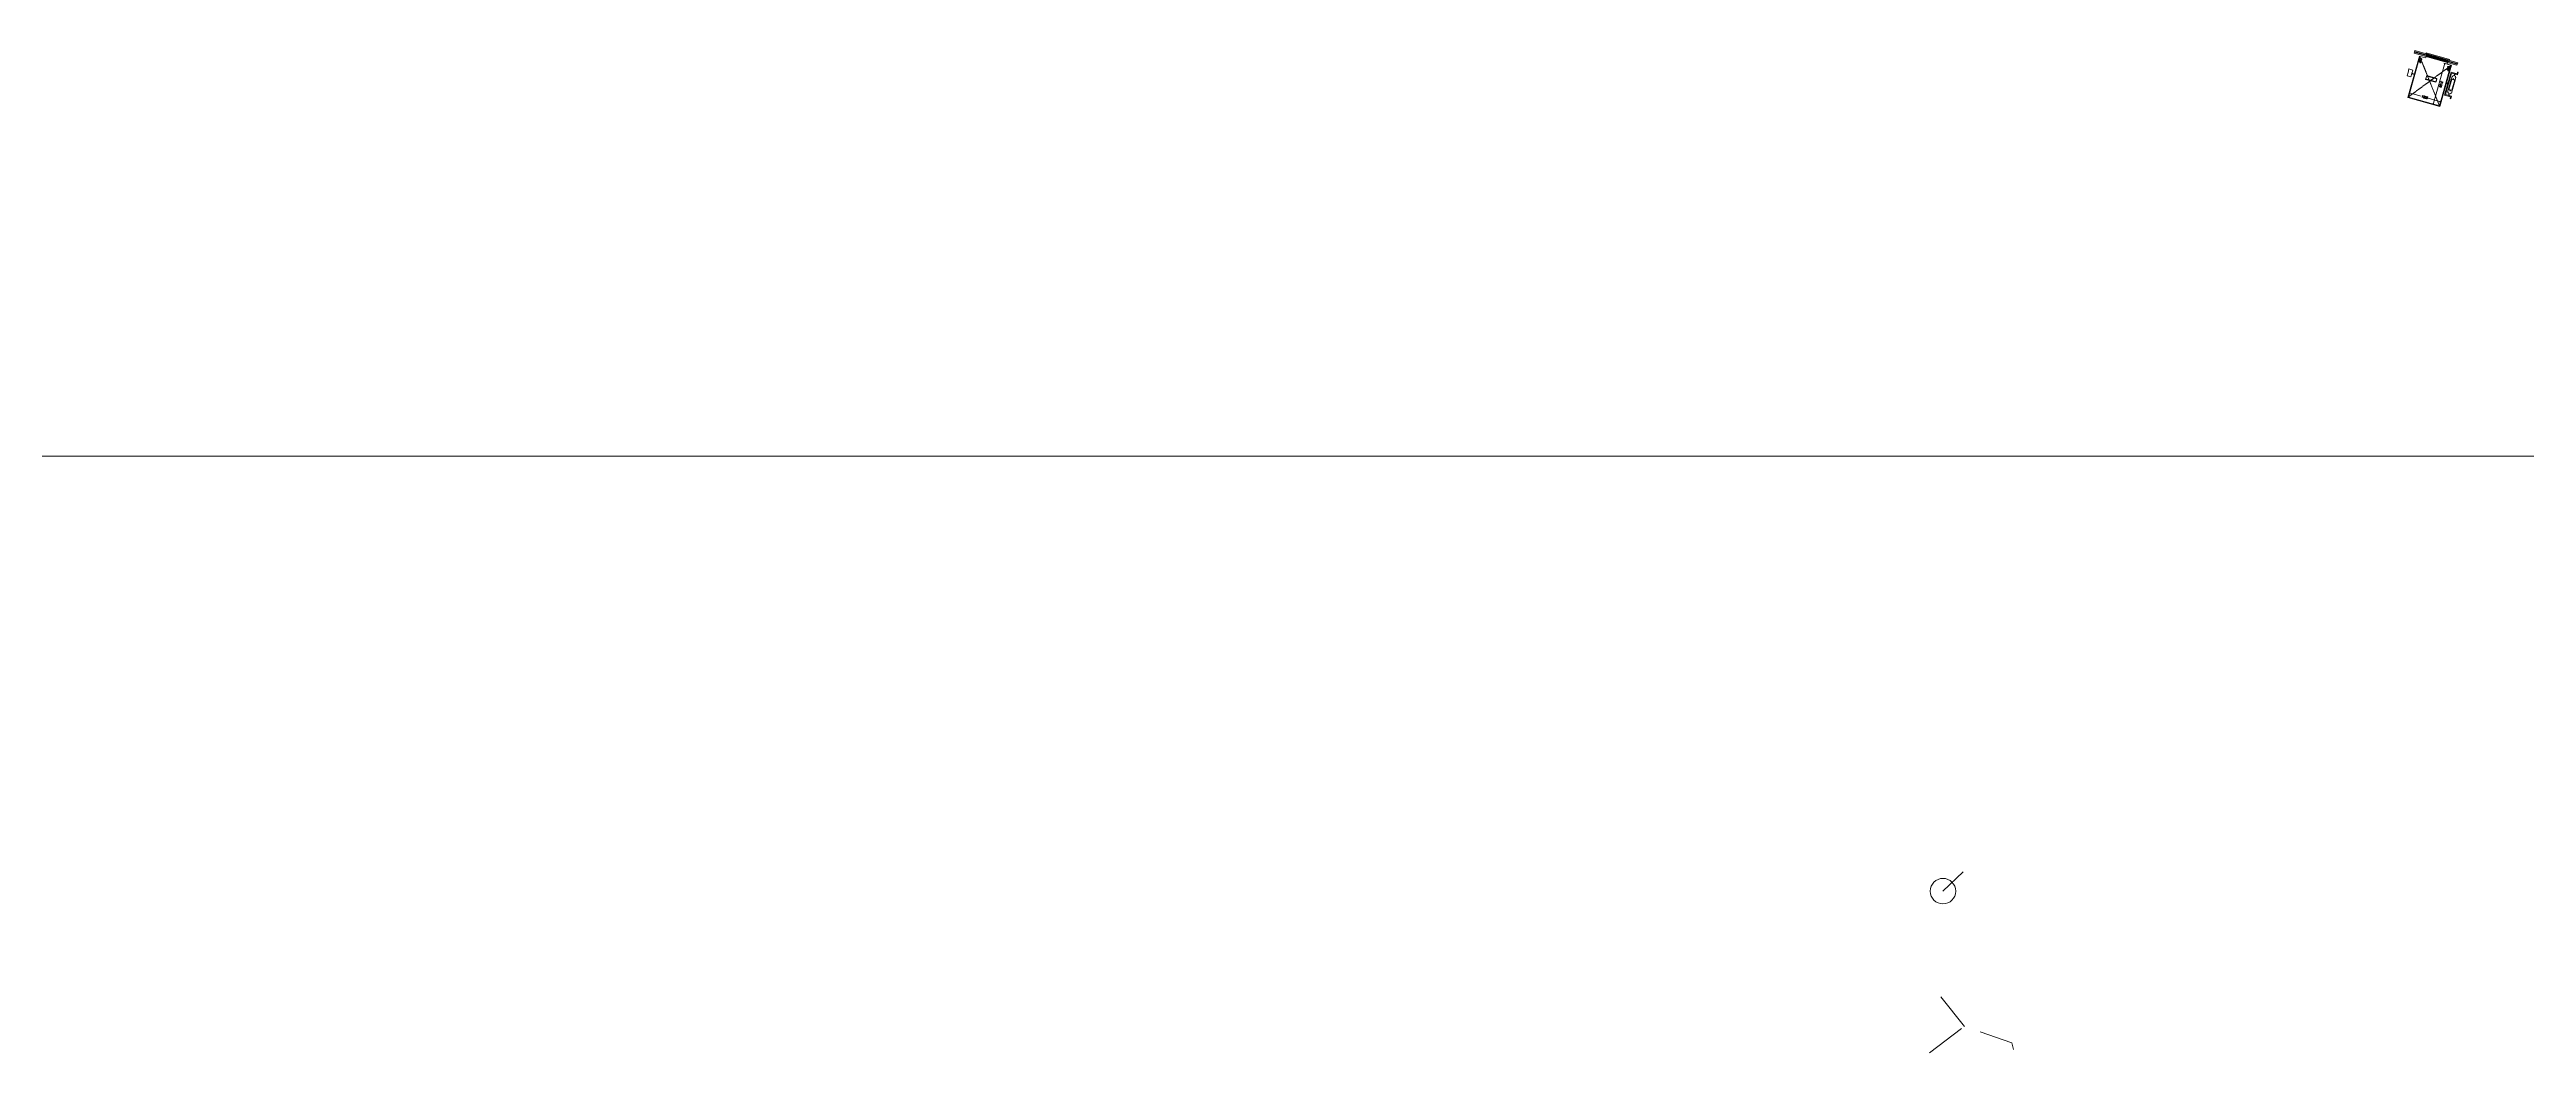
# Model space of a CAD drawing. Header units: millimetres. Extents: x -11451263 to 11578383104, y -507 to 1450429.
# Drawn here: x 11360518 to 11483542, y 1176408 to 1226232 of the extents above; entities that cross this region are included whole.
import ezdxf
from ezdxf.enums import TextEntityAlignment as Align

# ---------------------------------------------------------------- set-up
doc = ezdxf.new("R2010")
doc.units = ezdxf.units.MM
doc.header["$MEASUREMENT"] = 0
for name, pattern in [('ACAD_ISO02W100', [15, 12, -3]), ('DASH2-1', [3, 2, -1]), ('xref.asix of  podium$0$xref.asix of  podium$0$CENTERX2', [4, 2.5, -0.5, 0.5, -0.5]), ('xref.asix of  podium$0$xref.asix of  podium$0$HIDDEN', [0.375, 0.25, -0.125]), ('xref.asix of  podium$0$xref.asix of  podium$0$PHANTOMX2', [5, 2.5, -0.5, 0.5, -0.5, 0.5, -0.5])]:
    doc.linetypes.add(name, pattern=pattern)
doc.layers.get('0').update_dxf_attribs({"linetype": 'CONTINUOUS', "lineweight": 13})
doc.layers.get('Defpoints').update_dxf_attribs({"color": 5, "linetype": 'CONTINUOUS', "lineweight": 13})
for name, color, linetype in [('A-FLOR-STRS', 1, 'CONTINUOUS'), ('KT-Net cot vach', 6, 'CONTINUOUS'), ('thang may block', 36, 'CONTINUOUS'), ('xref.asix of  podium$0$xref.asix of  podium$0$KT-Net manh', 139, 'CONTINUOUS'), ('xref.asix of  podium$0$xref.asix of  podium$0$KT-Noi that', 36, 'CONTINUOUS')]:
    doc.layers.add(name, color=color, linetype=linetype)
for name, color, linetype, lineweight in [('KT-Kich thuoc', 159, 'CONTINUOUS', 18), ('KT-Net thay', 7, 'CONTINUOUS', 25), ('KT-Noi that', 39, 'CONTINUOUS', 9), ('KT-Vat lieu', 250, 'CONTINUOUS', 9)]:
    doc.layers.add(name, color=color, linetype=linetype, lineweight=lineweight)
doc.styles.add('ROMANS', font='ROMANS.SHX')
doc.styles.add('xref.asix of  podium$0$xref.asix of  podium$0$DIM', font='vnsimli.shx', dxfattribs={"width": 0.7})
doc.styles.add('xref.N.Cot vach tang N2$0$DIM', font='vnsimli.shx', dxfattribs={"width": 0.7})
doc.dimstyles.new('xref.asix of  podium$0$xref.asix of  podium$0$CCU 1-100 A1', dxfattribs={"dimscale": 100, "dimtxt": 2.2, "dimasz": 1, "dimexe": 1, "dimexo": 0, "dimgap": 1, "dimtad": 1, "dimdec": 0, "dimdsep": 46, "dimtxsty": 'xref.asix of  podium$0$xref.asix of  podium$0$DIM', "dimblk1": 'xref.asix of  podium$0$xref.asix of  podium$0$_ARCHTICK', "dimblk2": 'xref.asix of  podium$0$xref.asix of  podium$0$_ARCHTICK', "dimsah": 1, "dimcen": 0, "dimdle": 1, "dimclrd": 256, "dimclre": 256, "dimclrt": 31, "dimadec": 0, "dimazin": 0, "dimtfac": 1, "dimtdec": 0, "dimtix": 1, "dimtmove": 2, "dimatfit": 3, "dimldrblk": 'xref.asix of  podium$0$xref.asix of  podium$0$_ARCHTICK', "dimfxl": 0, "dimtolj": 1, "dimarcsym": 0})
doc.dimstyles.new('xref.N.Cot vach tang N2$0$CCU 1-100 A1', dxfattribs={"dimscale": 100, "dimtxt": 2.2, "dimasz": 1, "dimexe": 1, "dimexo": 0, "dimgap": 1, "dimtad": 1, "dimdec": 0, "dimdsep": 46, "dimtxsty": 'xref.N.Cot vach tang N2$0$DIM', "dimblk1": 'xref.N.Cot vach tang N2$0$_ARCHTICK', "dimblk2": 'xref.N.Cot vach tang N2$0$_ARCHTICK', "dimsah": 1, "dimcen": 0, "dimdle": 1, "dimclrd": 256, "dimclre": 256, "dimclrt": 31, "dimadec": 0, "dimazin": 0, "dimtfac": 1, "dimtdec": 0, "dimtix": 1, "dimtmove": 2, "dimatfit": 3, "dimldrblk": 'xref.N.Cot vach tang N2$0$_ARCHTICK', "dimfxl": 0, "dimtolj": 1, "dimarcsym": 0})

# ---------------------------------------------------------------- blocks, each defined once
blk = doc.blocks.new('xref.N.Cot vach tang N2$0$_Open90')
at = {"color": 0, "linetype": 'ByBlock', "lineweight": -2}
for p, q in [((0, 0), (-1, 0)), ((-0.5, 0.5), (0, 0)), ((0, 0), (-0.5, -0.5))]:
    blk.add_line(p, q, dxfattribs=at)
blk = doc.blocks.new('*D22')
at = {"layer": 'Defpoints', "color": 0, "transparency": 16777216}
for p in [(-424, -515), (-353, -515), (-353, -2115)]:
    blk.add_point(p, dxfattribs=at)
at = {"layer": 'KT-Noi that', "color": 5, "transparency": 16777216}
for p, q in [((-353, -515), (-474, -515)), ((-424, -565), (-424, -1155)), ((-353, -2115), (-474, -2115)), ((-424, -2065), (-424, -1512))]:
    blk.add_line(p, q, dxfattribs=at)
at = {"layer": 'KT-Noi that', "color": 5, "transparency": 16777216, "xscale": 50, "yscale": 50, "zscale": 50}
for p, rotation in [((-424, -515), 90), ((-424, -2115), 270)]:
    blk.add_blockref('xref.N.Cot vach tang N2$0$_Open90', p, dxfattribs=dict(at, rotation=rotation))
at = {"layer": 'KT-Noi that', "color": 5, "transparency": 16777216, "insert": (-424, -1333), "char_height": 110, "attachment_point": 5, "rotation": 90, "style": 'xref.N.Cot vach tang N2$0$DIM'}
blk.add_mtext('\\A1;1600', dxfattribs=at)
blk = doc.blocks.new('xref.N.Cot vach tang N2$0$_ARCHTICK')
at = {"color": 0, "linetype": 'ByBlock', "const_width": 0.15}
blk.add_lwpolyline([(-0.5, -0.5), (0.5, 0.5)], dxfattribs=at)
blk = doc.blocks.new('*D23')
at = {"layer": 'Defpoints', "color": 0, "transparency": 16777216}
for p in [(-2310, -615), (-2310, -827), (-210, -615)]:
    blk.add_point(p, dxfattribs=at)
at = {"layer": 'KT-Noi that', "color": 5, "transparency": 16777216}
for p, q in [((-2310, -615), (-2310, -877)), ((-260, -827), (-2260, -827)), ((-210, -615), (-210, -877))]:
    blk.add_line(p, q, dxfattribs=at)
at = {"layer": 'KT-Noi that', "color": 5, "transparency": 16777216, "xscale": 50, "yscale": 50, "zscale": 50, "rotation": 180}
blk.add_blockref('xref.N.Cot vach tang N2$0$_Open90', (-2310, -827), dxfattribs=at)
at = {"layer": 'KT-Noi that', "color": 5, "transparency": 16777216, "xscale": 50, "yscale": 50, "zscale": 50}
blk.add_blockref('xref.N.Cot vach tang N2$0$_Open90', (-210, -827), dxfattribs=at)
at = {"layer": 'KT-Noi that', "color": 5, "transparency": 16777216, "insert": (-1260, -722), "char_height": 110, "attachment_point": 5, "style": 'xref.N.Cot vach tang N2$0$DIM'}
blk.add_mtext('\\A1;2100', dxfattribs=at)
blk = doc.blocks.new('gfdgdfg')
at = {"layer": 'Defpoints', "color": 1}
blk.add_line((5300.9, 88541.9), (6304.6, 89506.2), dxfattribs=at)
blk.add_circle((5300.9, 88541.9), 632.3, dxfattribs=at)
blk = doc.blocks.new('xref.asix of  podium$0$xref.asix of  podium$0$_Open90')
at = {"color": 0, "linetype": 'ByBlock', "lineweight": -2}
for p, q in [((0, 0), (-1, 0)), ((-0.5, 0.5), (0, 0)), ((0, 0), (-0.5, -0.5))]:
    blk.add_line(p, q, dxfattribs=at)
blk = doc.blocks.new('*D119')
at = {"layer": 'Defpoints', "color": 5, "transparency": 16777216}
for p, q in [((-2230, 1494), (-2230, 1596)), ((-2180, 1546), (-1728, 1546)), ((-780, 1546), (-1372, 1546)), ((-730, 1457), (-730, 1596))]:
    blk.add_line(p, q, dxfattribs=at)
at = {"layer": 'Defpoints', "color": 0, "transparency": 16777216}
for p in [(-2230, 1546), (-2230, 1494), (-730, 1457)]:
    blk.add_point(p, dxfattribs=at)
at = {"layer": 'Defpoints', "color": 5, "transparency": 16777216, "xscale": 50, "yscale": 50, "zscale": 50, "rotation": 180}
blk.add_blockref('xref.asix of  podium$0$xref.asix of  podium$0$_Open90', (-2230, 1546), dxfattribs=at)
at = {"layer": 'Defpoints', "color": 5, "transparency": 16777216, "xscale": 50, "yscale": 50, "zscale": 50}
blk.add_blockref('xref.asix of  podium$0$xref.asix of  podium$0$_Open90', (-730, 1546), dxfattribs=at)
at = {"layer": 'Defpoints', "color": 5, "transparency": 16777216, "insert": (-1550, 1546), "char_height": 110, "attachment_point": 5, "style": 'xref.asix of  podium$0$xref.asix of  podium$0$DIM'}
blk.add_mtext('\\A1;1500', dxfattribs=at)
blk = doc.blocks.new('xref.asix of  podium$0$xref.asix of  podium$0$_ARCHTICK')
at = {"color": 0, "linetype": 'ByBlock', "const_width": 0.15}
blk.add_lwpolyline([(-0.5, -0.5), (0.5, 0.5)], dxfattribs=at)
blk = doc.blocks.new('*D120')
at = {"layer": 'Defpoints', "color": 5, "transparency": 16777216}
for p, q in [((-879, 1950), (-1000, 1950)), ((-950, 1900), (-950, 1328)), ((-879, 350), (-1000, 350)), ((-950, 400), (-950, 972))]:
    blk.add_line(p, q, dxfattribs=at)
at = {"layer": 'Defpoints', "color": 0, "transparency": 16777216}
for p in [(-879, 1950), (-950, 350), (-879, 350)]:
    blk.add_point(p, dxfattribs=at)
at = {"layer": 'Defpoints', "color": 5, "transparency": 16777216, "xscale": 50, "yscale": 50, "zscale": 50}
for p, rotation in [((-950, 1950), 90), ((-950, 350), 270)]:
    blk.add_blockref('xref.asix of  podium$0$xref.asix of  podium$0$_Open90', p, dxfattribs=dict(at, rotation=rotation))
at = {"layer": 'Defpoints', "color": 5, "transparency": 16777216, "insert": (-950, 1150), "char_height": 110, "attachment_point": 5, "rotation": 90, "style": 'xref.asix of  podium$0$xref.asix of  podium$0$DIM'}
blk.add_mtext('\\A1;1600', dxfattribs=at)
blk = doc.blocks.new('WWW')
at = {"layer": 'Defpoints', "linetype": 'DASH2-1', "lineweight": 13, "ltscale": 1000, "flags": 128}
blk.add_lwpolyline([(11429817, 1022160), (11450185, 1019986), (11488616, 1021167), (11491469, 1024811), (11462656, 1159054), (11457975, 1176931), (11455626, 1177745), (11446686, 1170981), (11423167, 1153070), (11399484, 1135983, 0.684877), (11429817, 1022160)], format="xyb", dxfattribs=at)
blk = doc.blocks.new('TMCC')
at = {"layer": 'KT-Noi that', "linetype": 'Continuous', "ltscale": 2}
for p, q in [((-2510, -665), (-2560, -665)), ((-2560, -665), (-2560, -715)), ((-2560, -715), (-2510, -715)), ((-2555, -1815), (-2555, -715)), ((-2515, -215), (-2515, -2440)), ((-2465, -215), (-2515, -215)), ((-2510, -715), (-2510, -665)), ((-2465, -2440), (-2465, -215)), ((-2310, -715), (-2385, -715)), ((-185, -490), (-2310, -490)), ((-2310, -490), (-2310, -515)), ((-210, -515), (-2310, -515)), ((-2310, -515), (-2310, -715)), ((-1938.3, -164.7), (-1932.3, -167.2)), ((-1938.3, -247.2), (-1938.3, -164.7)), ((-1932.3, -244.7), (-1938.3, -247.2)), ((-1932.3, -167.2), (-1930.1, -202.2)), ((-1930.1, -209.7), (-1932.3, -244.7)), ((-1930.1, -202.2), (-1905.4, -202.2)), ((-1905.4, -209.7), (-1930.1, -209.7)), ((-1905.4, -202.2), (-1895.4, -202)), ((-1895.4, -210.5), (-1905.4, -209.7)), ((-1895.4, -202), (-1870, -201.5)), ((-1870, -210.5), (-1895.4, -210.5)), ((-1870, -201.5), (-1870, -210.5)), ((-1839.3, -261.4), (-1839.3, -150.6)), ((-1798.8, -146), (-1834.7, -146)), ((-1798.8, -266), (-1834.7, -266)), ((-1794.2, -141.4), (-1794.2, -110.6)), ((-1794.2, -301.4), (-1794.2, -270.6)), ((-978.4, -106), (-1789.6, -106)), ((-978.4, -306), (-1789.6, -306)), ((-1652, -306), (-1652, -106)), ((-1652, -106), (-1118, -106)), ((-1652, -281), (-1652, -131)), ((-1652, -131), (-1118, -131)), ((-1118, -281), (-1652, -281)), ((-1118, -306), (-1652, -306)), ((-1485, -1000), (-1285, -1000)), ((-1485, -1530), (-1485, -1000)), ((-1460, -1000), (-1310, -1000)), ((-1460, -1530), (-1460, -1000)), ((-1439.5, -419), (-1442, -411)), ((-1442, -411), (-1328, -411)), ((-1390, -423), (-1439.5, -419)), ((-1393, -462), (-1390, -452)), ((-1393, -500), (-1393, -462)), ((-1377, -500), (-1393, -500)), ((-1390, -452), (-1390, -423)), ((-1330.5, -419), (-1380, -423)), ((-1380, -423), (-1380, -452)), ((-1380, -452), (-1377, -462)), ((-1377, -462), (-1377, -500)), ((-1328, -411), (-1330.5, -419)), ((-1310, -1000), (-1310, -1530)), ((-1285, -1000), (-1285, -1530)), ((-1118, -106), (-1118, -306)), ((-1118, -131), (-1118, -281)), ((-973.8, -141.4), (-973.8, -110.6)), ((-973.8, -301.4), (-973.8, -270.6)), ((-933.9, -146), (-969.2, -146)), ((-933.9, -266), (-969.2, -266)), ((-929.3, -261.4), (-929.3, -150.6)), ((-900, -210.5), (-900, -201.5)), ((-900, -201.5), (-874.6, -201.5)), ((-874.6, -210), (-900, -210.5)), ((-874.6, -201.5), (-864.6, -202.2)), ((-864.6, -209.7), (-874.6, -210)), ((-864.6, -202.2), (-840, -202.2)), ((-840, -209.7), (-864.6, -209.7)), ((-840, -202.2), (-837.8, -167.2)), ((-837.8, -244.7), (-840, -209.7)), ((-837.8, -167.2), (-831.8, -164.7)), ((-831.8, -247.2), (-837.8, -244.7)), ((-831.8, -164.7), (-831.8, -247.2)), ((-210, -2115), (-210, -515)), ((-185, -2140), (-185, -490)), ((-2560, -1865), (-2560, -1815)), ((-2560, -1815), (-2510, -1815)), ((-2510, -1865), (-2560, -1865)), ((-2515, -2440), (-2465, -2440)), ((-2510, -1815), (-2510, -1865)), ((-2385, -1815), (-2310, -1815)), ((-2310, -1815), (-2310, -2115)), ((-2310, -2115), (-210, -2115)), ((-2310, -2115), (-2310, -2140)), ((-2310, -2140), (-185, -2140)), ((-1285, -1530), (-1485, -1530)), ((-1310, -1530), (-1460, -1530)), ((-1442, -2269), (-1439.5, -2261)), ((-1328, -2269), (-1442, -2269)), ((-1439.5, -2261), (-1390, -2257)), ((-1393, -2218), (-1393, -2180)), ((-1393, -2180), (-1377, -2180)), ((-1390, -2228), (-1393, -2218)), ((-1390, -2257), (-1390, -2228)), ((-1377, -2218), (-1380, -2228)), ((-1380, -2228), (-1380, -2257)), ((-1380, -2257), (-1330.5, -2261)), ((-1377, -2180), (-1377, -2218)), ((-1330.5, -2261), (-1328, -2269))]:
    blk.add_line(p, q, dxfattribs=at)
at = {"layer": 'KT-Noi that', "linetype": 'ACAD_ISO02W100', "ltscale": 2}
for p, q in [((-185, -490), (-2310, -2127.5)), ((-185, -2140), (-2310, -490))]:
    blk.add_line(p, q, dxfattribs=at)
at = {"layer": 'KT-Noi that', "linetype": 'Continuous', "ltscale": 2}
for points in [[(-2510, -715), (-2465, -715), (-2465, -1265), (-2510, -1265)], [(-2385, -2430), (-2385, -225), (-2435, -225), (-2435, -2430)], [(-2435, -715), (-2390, -715), (-2390, -1265), (-2435, -1265)], [(-1385, -411), (-796.8, -411), (-796.8, -100), (-701.8, -100), (-701.8, -65), (-831.8, -65), (-831.8, -381), (-1385, -381), (-1938.3, -381), (-1938.3, -65), (-2068.3, -65), (-2068.3, -100), (-1973.3, -100), (-1973.3, -411), (-1385, -411)], [(-2510, -1265), (-2465, -1265), (-2465, -1815), (-2510, -1815)], [(-2435, -1265), (-2390, -1265), (-2390, -1815), (-2435, -1815)], [(-1385, -2269), (-1210, -2269), (-1210, -2465), (-1385, -2465), (-1560, -2465), (-1560, -2269), (-1385, -2269)]]:
    blk.add_lwpolyline(points, close=True, dxfattribs=at)
for points in [[(-2495, -1265), (-2495, -715)], [(-2480, -1265), (-2480, -715)], [(-2420, -1265), (-2420, -715)], [(-2405, -1265), (-2405, -715)], [(-2495, -1815), (-2495, -1265)], [(-2480, -1815), (-2480, -1265)], [(-2420, -1815), (-2420, -1265)], [(-2405, -1815), (-2405, -1265)]]:
    blk.add_lwpolyline(points, dxfattribs=at)
for centre, radius in [((-1685, -206), 14.5), ((-1085, -206), 17.5)]:
    blk.add_circle(centre, radius, dxfattribs=at)
for centre, start, end in [((-1834.7, -150.6), 90, 180), ((-1834.7, -261.4), 180, 270), ((-1798.8, -141.4), 270, 0), ((-1798.8, -270.6), 0, 90), ((-1789.6, -110.6), 90, 180), ((-1789.6, -301.4), 180, 270), ((-978.4, -110.6), 0, 90), ((-978.4, -301.4), 270, 0), ((-969.2, -141.4), 180, 270), ((-969.2, -270.6), 90, 180), ((-933.9, -150.6), 0, 90), ((-933.9, -261.4), 270, 0)]:
    blk.add_arc(centre, 4.61, start, end, dxfattribs=at)
at = {"layer": 'KT-Noi that', "linetype": 'Continuous', "ltscale": 2, "style": 'ROMANS', "width": 0.75}
for p in [(-2110, -595), (-2110, -2035)]:
    blk.add_text('COP', height=100, dxfattribs=at).set_placement(p, align=Align.MIDDLE)
at = {"layer": 'KT-Noi that', "color": 5}
dim = blk.add_linear_dim(base=(-2310, -826.7), p1=(-210, -615), p2=(-2310, -615), angle=180, dimstyle='xref.N.Cot vach tang N2$0$CCU 1-100 A1', override={"dimscale": 50, "dimblk1": 'xref.N.Cot vach tang N2$0$_Open90', "dimblk2": 'xref.N.Cot vach tang N2$0$_Open90', "dimclrd": 5, "dimclre": 5, "dimclrt": 5, "dimlwd": 65535, "dimlwe": 65535}, dxfattribs=at)
dim.commit()
dim.dimension.update_dxf_attribs({"geometry": '*D23', "text_midpoint": (-1260, -721.7)})
dim = blk.add_linear_dim(base=(-424.2, -515), p1=(-353.1, -2115), p2=(-353.1, -515), angle=270, dimstyle='xref.N.Cot vach tang N2$0$CCU 1-100 A1', override={"dimscale": 50, "dimblk1": 'xref.N.Cot vach tang N2$0$_Open90', "dimblk2": 'xref.N.Cot vach tang N2$0$_Open90', "dimclrd": 5, "dimclre": 5, "dimclrt": 5, "dimlwd": 65535, "dimlwe": 65535}, dxfattribs=at)
dim.commit()
dim.dimension.update_dxf_attribs({"geometry": '*D22', "text_midpoint": (-424.2, -1333.3), "dimtype": 128})
blk = doc.blocks.new('xref.asix of  podium$0$xref.asix of  podium$0$TM 1000kg')
at = {"layer": 'xref.asix of  podium$0$xref.asix of  podium$0$KT-Net manh'}
for p, q in [((-2850, 2500), (-2850, 1742.2)), ((-2832, 2500), (-2832, 1754.4)), ((-2850, 1742.2), (-2847, 1742.2)), ((-2847, 1742.2), (-2847, 1739.2)), ((-2550, 1674.2), (-2847, 1739.2)), ((-2550, 1692.7), (-2832, 1754.4)), ((-2500, 1800), (-2500, 500)), ((-2850, 557.8), (-2847, 557.8)), ((-2850, -100), (-2850, 557.8)), ((-2550, 625.8), (-2847, 560.8)), ((-2847, 557.8), (-2847, 560.8)), ((-2550, 607.3), (-2832, 545.6)), ((-2832, -100), (-2832, 545.6))]:
    blk.add_line(p, q, dxfattribs=at)
at = {"layer": 'xref.asix of  podium$0$xref.asix of  podium$0$KT-Net manh', "const_width": 2}
for points in [[(-2847, 1742.2), (-2832, 1754.4)], [(-2847, 557.8), (-2832, 545.6)]]:
    blk.add_lwpolyline(points, dxfattribs=at)
at = {"layer": 'xref.asix of  podium$0$xref.asix of  podium$0$KT-Net manh', "ltscale": 2}
for points in [[(-2510, 1700), (-2500, 1700), (-2500, 1650), (-2550, 1650), (-2550, 1700), (-2540, 1700), (-2540, 1690), (-2541.6, 1690), (-2541.6, 1698.4), (-2548.4, 1698.4), (-2548.4, 1651.6), (-2501.6, 1651.6), (-2501.6, 1698.4), (-2508.4, 1698.4), (-2508.4, 1690), (-2510, 1690)], [(-2510, 600), (-2500, 600), (-2500, 650), (-2550, 650), (-2550, 600), (-2540, 600), (-2540, 610), (-2541.6, 610), (-2541.6, 601.6), (-2548.4, 601.6), (-2548.4, 648.4), (-2501.6, 648.4), (-2501.6, 601.6), (-2508.4, 601.6), (-2508.4, 610), (-2510, 610)]]:
    blk.add_lwpolyline(points, close=True, dxfattribs=at)
at = {"layer": 'xref.asix of  podium$0$xref.asix of  podium$0$KT-Noi that', "linetype": 'Continuous', "ltscale": 2}
for p, q in [((-2460, 2080), (-2460, 1700)), ((-2400, 2080), (-2460, 2080)), ((-2455, 650), (-2455, 1650)), ((-2441.3, 620), (-2441.3, 1680)), ((-2411, 1680), (-2441.3, 1680)), ((-2411, 620), (-2411, 1680)), ((-2400, 220), (-2400, 2080)), ((-2370, 220), (-2370, 2080)), ((-2370, 2080), (-2310, 2080)), ((-2348, 625), (-2348, 1675)), ((-2348, 1675), (-2314, 1675)), ((-2314, 625), (-2314, 1675)), ((-2310, 220), (-2310, 2080)), ((-2310, 1981), (-700, 1981)), ((-2310, 1650), (-2230, 1650)), ((-2230, 1950), (-730, 1950)), ((-2230, 1950), (-2230, 1650)), ((-730, 1950), (-730, 350)), ((-700, 1981), (-700, 319)), ((-2460, 220), (-2460, 600)), ((-2400, 220), (-2460, 220)), ((-2411, 1150), (-2441.3, 1150)), ((-2411, 620), (-2441.3, 620)), ((-2370, 220), (-2310, 220)), ((-2314, 1150), (-2348, 1150)), ((-2348, 625), (-2314, 625)), ((-2310, 650), (-2230, 650)), ((-2310, 319), (-700, 319)), ((-2230, 350), (-2230, 650)), ((-2230, 350), (-730, 350))]:
    blk.add_line(p, q, dxfattribs=at)
at = {"layer": 'xref.asix of  podium$0$xref.asix of  podium$0$KT-Noi that', "linetype": 'xref.asix of  podium$0$xref.asix of  podium$0$HIDDEN', "ltscale": 500}
for p, q in [((-2370, 1981), (-700, 319)), ((-2370, 319), (-700, 1981)), ((-495, 1400), (-625, 500)), ((-495, 500), (-625, 1400))]:
    blk.add_line(p, q, dxfattribs=at)
at = {"layer": 'xref.asix of  podium$0$xref.asix of  podium$0$KT-Noi that', "linetype": 'xref.asix of  podium$0$xref.asix of  podium$0$CENTERX2'}
for p, q in [((-1815, 1236), (-1815, 1066.7)), ((-1155, 1236), (-1155, 1066.7))]:
    blk.add_line(p, q, dxfattribs=at)
at = {"layer": 'xref.asix of  podium$0$xref.asix of  podium$0$KT-Noi that', "linetype": 'Continuous'}
for p, q in [((-1572.5, 2077), (-1572.5, 2082)), ((-1572.5, 2082), (-1535, 2082)), ((-1569.5, 2074), (-1540.1, 2070.9)), ((-1540, 2021), (-1540, 2050)), ((-1539, 2020), (-1535, 2020)), ((-1537.1, 2054.1), (-1537.1, 2067.9)), ((-1497.5, 2082), (-1535, 2082)), ((-1531, 2020), (-1535, 2020)), ((-1532.9, 2054.1), (-1532.9, 2067.9)), ((-1530, 2021), (-1530, 2050)), ((-1500.5, 2074), (-1529.9, 2070.9)), ((-1497.5, 2077), (-1497.5, 2082)), ((-603.5, 1460), (-574.4, 1460)), ((-603.5, 1456.8), (-603.5, 1460)), ((-603.5, 1456.8), (-574.4, 1456.8)), ((-568.2, 1406.2), (-568.2, 1450.6)), ((-565, 1406.2), (-565, 1450.6)), ((-558, 1403.2), (-562, 1403.2)), ((-558, 1400), (-562, 1400)), ((-555, 1406.2), (-555, 1450.6)), ((-551.8, 1406.2), (-551.8, 1450.6)), ((-516.5, 1460), (-545.6, 1460)), ((-516.5, 1456.8), (-545.6, 1456.8)), ((-516.5, 1456.8), (-516.5, 1460)), ((-1572.5, 223), (-1572.5, 218)), ((-1572.5, 218), (-1535, 218)), ((-1569.5, 226), (-1540.1, 229.1)), ((-1540, 279), (-1540, 250)), ((-1539, 280), (-1535, 280)), ((-1537.1, 245.9), (-1537.1, 232.1)), ((-1531, 280), (-1535, 280)), ((-1497.5, 218), (-1535, 218)), ((-1532.9, 245.9), (-1532.9, 232.1)), ((-1530, 279), (-1530, 250)), ((-1500.5, 226), (-1529.9, 229.1)), ((-1497.5, 223), (-1497.5, 218)), ((-603.5, 443.2), (-574.4, 443.2)), ((-603.5, 440), (-574.4, 440)), ((-568.2, 493.8), (-568.2, 449.4)), ((-565, 493.8), (-565, 449.4)), ((-558, 500), (-562, 500)), ((-558, 496.8), (-562, 496.8)), ((-555, 493.8), (-555, 449.4)), ((-551.8, 493.8), (-551.8, 449.4)), ((-516.5, 443.2), (-545.6, 443.2)), ((-516.5, 440), (-545.6, 440))]:
    blk.add_line(p, q, dxfattribs=at)
at = {"layer": 'xref.asix of  podium$0$xref.asix of  podium$0$KT-Noi that', "linetype": 'Continuous', "ltscale": 2}
for points in [[(-2485, 1700), (-2445, 1700), (-2445, 1650), (-2485, 1650)], [(-495, 1400), (-625, 1400), (-625, 500), (-495, 500)], [(-2485, 600), (-2445, 600), (-2445, 650), (-2485, 650)]]:
    blk.add_lwpolyline(points, close=True, dxfattribs=at)
at = {"layer": 'xref.asix of  podium$0$xref.asix of  podium$0$KT-Noi that', "linetype": 'xref.asix of  podium$0$xref.asix of  podium$0$PHANTOMX2'}
for points in [[(-1635, 1186), (-1635, 1114), (-1995, 1114), (-1995, 1186)], [(-975, 1186), (-975, 1114), (-1335, 1114), (-1335, 1186)], [(-524, 1150), (-524, 750), (-596, 750), (-596, 1150)]]:
    blk.add_lwpolyline(points, close=True, dxfattribs=at)
at = {"layer": 'xref.asix of  podium$0$xref.asix of  podium$0$KT-Noi that', "linetype": 'Continuous'}
for centre, radius, start, end in [((-1569.5, 2077), 3, 180, 270), ((-1540.1, 2067.9), 3, 0, 90), ((-1542.3, 2054.7), 5.25, 295.669721, 353.317284), ((-1539, 2021), 1, 180, 270), ((-1529.9, 2067.9), 3, 90, 180), ((-1527.7, 2054.7), 5.25, 186.682716, 244.330279), ((-1531, 2021), 1, 270, 0), ((-1500.5, 2077), 3, 270, 0), ((-574.4, 1450.6), 9.4, 0, 90), ((-574.4, 1450.6), 6.2, 0, 90), ((-562, 1406.2), 6.2, 180, 270), ((-562, 1406.2), 3, 180, 270), ((-558, 1406.2), 3, 270, 0), ((-558, 1406.2), 6.2, 270, 0), ((-545.6, 1450.6), 9.4, 90, 180), ((-545.6, 1450.6), 6.2, 90, 180), ((-1569.5, 223), 3, 90, 180), ((-1540.1, 232.1), 3, 270, 0), ((-1539, 279), 1, 90, 180), ((-1542.3, 245.3), 5.25, 6.682716, 64.330279), ((-1527.7, 245.3), 5.25, 115.669721, 173.317284), ((-1529.9, 232.1), 3, 180, 270), ((-1531, 279), 1, 0, 90), ((-1500.5, 223), 3, 0, 90), ((-574.4, 449.4), 6.2, 270, 0), ((-574.4, 449.4), 9.4, 270, 0), ((-562, 493.8), 6.2, 90, 180), ((-562, 493.8), 3, 90, 180), ((-558, 493.8), 6.2, 0, 90), ((-558, 493.8), 3, 0, 90), ((-545.6, 449.4), 9.4, 180, 270), ((-545.6, 449.4), 6.2, 180, 270)]:
    blk.add_arc(centre, radius, start, end, dxfattribs=at)
at = {"layer": 'Defpoints', "color": 5}
for base, p1, p2, angle, picture, middle in [((-2230, 1545.8), (-730, 1457.2), (-2230, 1494.3), 180, '*D119', (-1550.1, 1545.8)), ((-950.2, 350), (-879.1, 1950), (-879.1, 350), 90, '*D120', (-950.2, 1150))]:
    dim = blk.add_linear_dim(base=base, p1=p1, p2=p2, angle=angle, dimstyle='xref.asix of  podium$0$xref.asix of  podium$0$CCU 1-100 A1', override={"dimscale": 50, "dimblk1": 'xref.asix of  podium$0$xref.asix of  podium$0$_Open90', "dimblk2": 'xref.asix of  podium$0$xref.asix of  podium$0$_Open90', "dimclrd": 5, "dimclre": 5, "dimclrt": 5, "dimlwd": 65535, "dimlwe": 65535}, dxfattribs=at)
    dim.commit()
    dim.dimension.update_dxf_attribs({"geometry": picture, "text_midpoint": middle, "dimtype": 128})
blk = doc.blocks.new('A$C45335A3D')
at = {"layer": 'KT-Vat lieu'}
h = blk.add_hatch(dxfattribs=at)
h.set_pattern_fill('BTCT', color=256, scale=40)
h.set_pattern_definition([(50, (-11742507.03, -1160708.4), (286.904073, -25.100854), [30, -330]), (355, (-11742507.03, -1160708.4), (-55.5005334, 300.8768535), [24, -264]), (100.4514, (-11742483.12, -1160710.5), (231.403753, 275.775817), [25.496076, -280.456845]), (46.1842, (-11742507.03, -1160628.4), (426.896419, -66.207606), [45, -495]), (96.6356, (-11742471.46, -1160633.93), (373.865082, 389.647148), [38.244115, -420.6852]), (351.1842, (-11742507.03, -1160628.4), (373.864778, 389.64744), [36, -396]), (21, (-11742467.03, -1160648.4), (238.762821, -161.0475563), [30, -330]), (326, (-11742467.03, -1160648.4), (97.326133, 290.060018), [24, -264]), (71.4514, (-11742447.14, -1160661.83), (336.0890514, 129.012199), [25.496076, -280.456845]), (37.5, (-11742507.03, -1160708.41), (4.8639421, 133.1575415), [0, -260.8, 0, -268, 0, -265]), (7.5, (-11742507.03, -1160708.41), (105.227815, 157.7646848), [0, -152.8, 0, -254.8, 0, -101]), (327.5, (-11742596.23, -1160708.41), (213.5289745, -9.0219487), [0, -100, 0, -312, 0, -414]), (317.5, (-11742636.23, -1160708.41), (233.2744677, 40.041993), [0, -130, 0, -207.2, 0, -294]), (45, (-11742507.03, -1160708.41), (-106.0660172, 106.0660172), []), (45, (-11742436.32, -1160708.41), (-106.0660172, 106.0660172), [])])
edge = h.paths.add_edge_path()
edge.add_line((-27242, -49822), (-28937, -48423))
edge.add_line((-28937, -48423), (-30974, -50890))
edge.add_line((-30974, -50890), (-30357, -51399))
edge.add_line((-30357, -51399), (-30166, -51168))
edge.add_line((-30166, -51168), (-30552, -50849))
edge.add_line((-30552, -50849), (-28896, -48844))
edge.add_line((-28896, -48844), (-27433, -50053))
edge.add_line((-27433, -50053), (-27242, -49822))
h.paths.add_polyline_path([(-28162, -52823), (-28353, -53055), (-29355, -52227), (-29164, -51995), (-28778, -52314), (-27123, -50309), (-26892, -50500), (-28547, -52505)])
h.paths.add_polyline_path([(-27350, -53882), (-27159, -53651), (-26774, -53969), (-25118, -51965), (-24887, -52156), (-26733, -54392)])
at = {"layer": 'Defpoints'}
blk.add_line((27055, 23755, 0), (28058, 24719, 0), dxfattribs=at)
blk.add_line((27055, 23755, 0), (28058, 24719, 0), dxfattribs=at)
at = {"layer": 'KT-Net cot vach'}
for points in [[(-27242, -49822), (-28937, -48423), (-30974, -50890), (-30357, -51399), (-30166, -51168), (-30552, -50849), (-28896, -48844), (-27433, -50053), (-27242, -49822)], [(-28162, -52823), (-28353, -53055), (-29355, -52227), (-29164, -51995), (-28778, -52314), (-27123, -50309), (-26892, -50500), (-28547, -52505), (-28162, -52823)], [(-27350, -53882), (-27159, -53651), (-26774, -53969), (-25118, -51965), (-24887, -52156), (-26733, -54392), (-27350, -53882)]]:
    blk.add_lwpolyline(points, dxfattribs=at)
at = {"layer": 'thang may block', "rotation": 50.4689621673074}
for p in [(-27187, -50385, 0), (-25182, -52041, 0)]:
    blk.add_blockref('xref.asix of  podium$0$xref.asix of  podium$0$TM 1000kg', p, dxfattribs=at)

msp = doc.modelspace()

# ---------------------------------------------------------------- linework, layer by layer
at = {"layer": 'Defpoints'}
msp.add_lwpolyline([(11579737.4, 1206045.3), (11264737.4, 1206045.3), (11264737.4, 983295.3), (11579737.4, 983295.3)], close=True, dxfattribs=at)
at = {"layer": 'KT-Kich thuoc'}
msp.add_line((11455626, 1177744.9), (11454461.7, 1179214.6), dxfattribs=at)

# ---------------------------------------------------------------- block references
at = {"layer": 'A-FLOR-STRS'}
msp.add_blockref('A$C45335A3D', (11427507, 1160708.4, 0), dxfattribs=at)
at = {"layer": 'KT-Kich thuoc'}
msp.add_blockref('WWW', (0, 0), dxfattribs=at)
at = {"layer": 'KT-Net thay'}
msp.add_blockref('gfdgdfg', (11449260.9, 1095921.6), dxfattribs=at)
at = {"layer": 'KT-Noi that', "rotation": 254.2212266823932}
msp.add_blockref('TMCC', (11479655.3, 1223098.2), dxfattribs=at)

doc.saveas('drawing.dxf')
